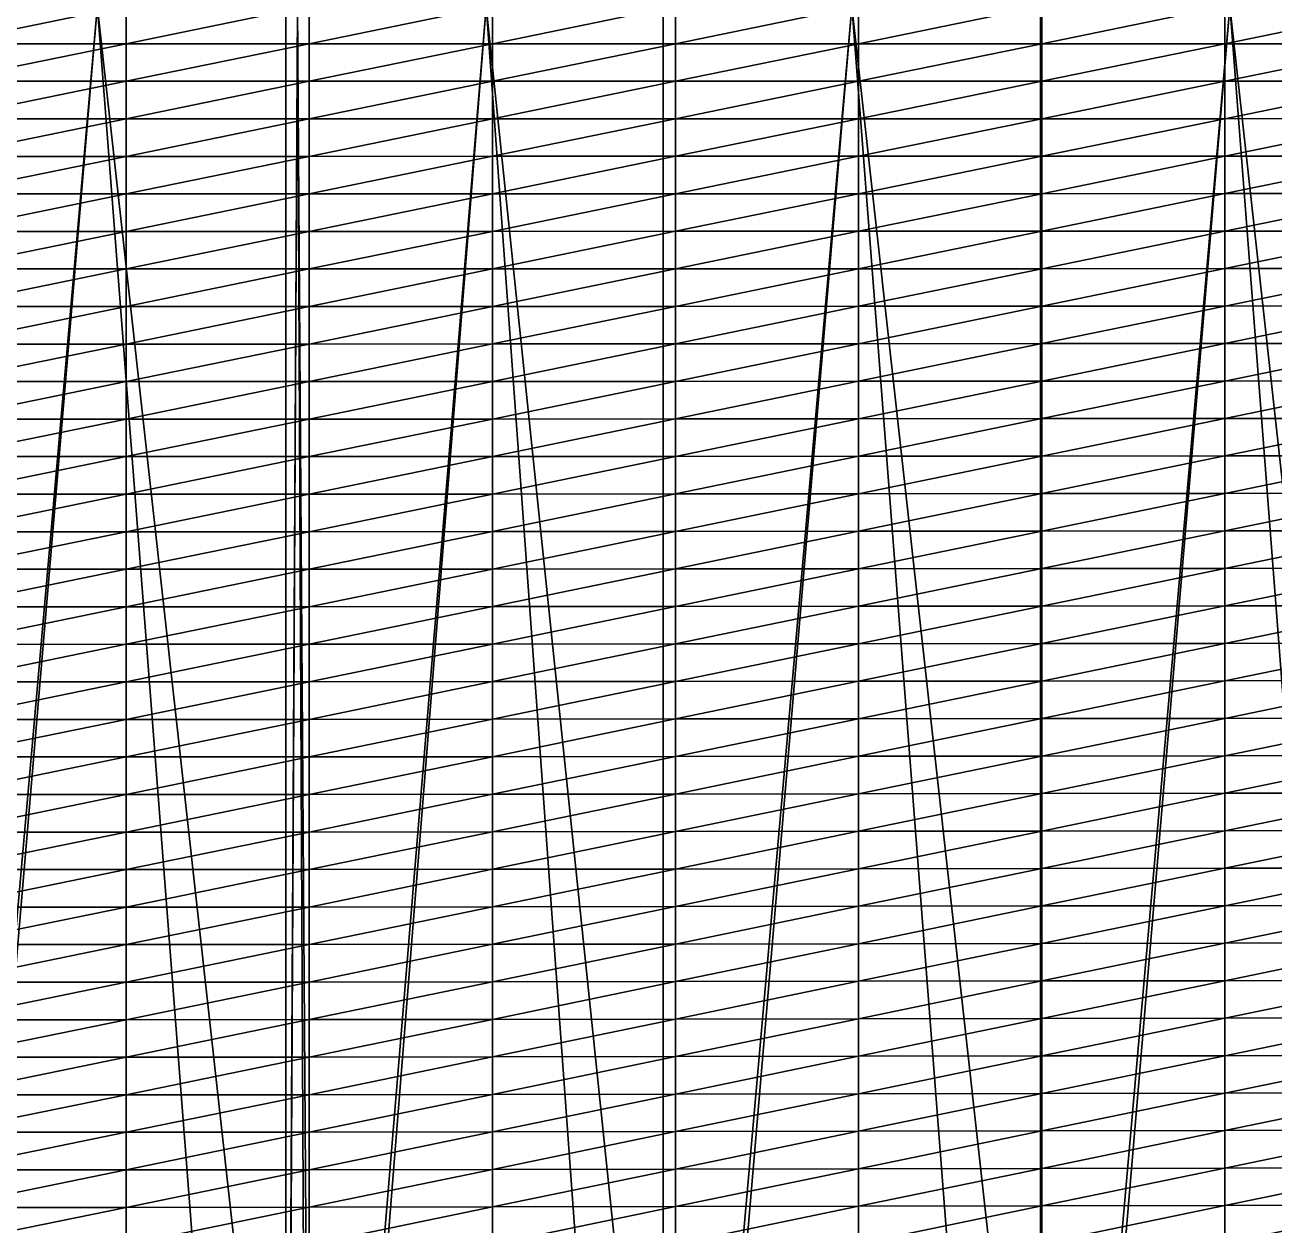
# Model space of a CAD drawing. Header units: metres. Extents: x -3 to 177, y -14 to 14.
# Drawn here: x 118.73 to 126.06, y -7.16 to -0.11 of the extents above; entities that cross this region are included whole.
import ezdxf

# ---------------------------------------------------------------- set-up
doc = ezdxf.new("R2010")
doc.units = ezdxf.units.M
for name, color, linetype, true_color in [('DB_2', 7, 'Continuous', 0x99866a), ('HOLD_2', 7, 'Continuous', 0x6fbad1), ('HULL', 7, 'Continuous', 0x528ba5)]:
    doc.layers.add(name, color=color, linetype=linetype, true_color=true_color)

msp = doc.modelspace()

# ---------------------------------------------------------------- linework, layer by layer
at = {"layer": 'DB_2'}
for points in [[(118.0483, 14.3624, 1.75), (120.2631, -14.3625, 1.75), (120.2631, 14.3625, 1.75)], [(118.0483, 14.3624, 1.75), (118.0483, -14.3624, 1.75), (120.2631, -14.3625, 1.75)], [(120.2631, 14.3625, 1.75), (120.2631, -14.3625, 1.75), (120.4, -14.3625, 1.75)], [(120.2631, 14.3625, 1.75), (120.4, -14.3625, 1.75), (120.4, 14.3625, 1.75)], [(120.4, 14.3625, 1.75), (120.4, -14.3625, 1.75), (122.4778, -14.3581, 1.75)], [(120.4, 14.3625, 1.75), (122.4778, -14.3581, 1.75), (122.4778, 14.3581, 1.75)], [(122.4778, 14.3581, 1.75), (122.4778, -14.3581, 1.75), (124.6926, -14.3532, 1.75)], [(122.4778, 14.3581, 1.75), (124.6926, -14.3532, 1.75), (124.6926, 14.3532, 1.75)], [(124.6926, 14.3532, 1.75), (124.6926, -14.3532, 1.75), (124.7, -14.3532, 1.75)], [(124.6926, 14.3532, 1.75), (124.7, -14.3532, 1.75), (124.7, 14.3532, 1.75)], [(124.7, 14.3532, 1.75), (124.7, -14.3532, 1.75), (126.9074, -14.3481, 1.75)], [(124.7, 14.3532, 1.75), (126.9074, -14.3481, 1.75), (126.9074, 14.3481, 1.75)], [(118.0483, -12.5624), (118.0483, 12.5624), (120.2631, 12.5622)], [(118.0483, -12.5624), (120.2631, 12.5622), (120.2631, -12.5622)], [(120.2631, -12.5622), (120.2631, 12.5622), (120.4, 12.5622)], [(120.2631, -12.5622), (120.4, 12.5622), (120.4, -12.5622)], [(120.4, -12.5622), (120.4, 12.5622), (122.4778, 12.5551)], [(120.4, -12.5622), (122.4778, 12.5551), (122.4778, -12.5551)], [(122.4778, -12.5551), (122.4778, 12.5551), (124.6926, 12.5475)], [(122.4778, -12.5551), (124.6926, 12.5475), (124.6926, -12.5475)], [(124.6926, -12.5475), (124.6926, 12.5475), (124.7, 12.5475)], [(124.6926, -12.5475), (124.7, 12.5475), (124.7, -12.5475)], [(124.7, -12.5475), (124.7, 12.5475), (126.9074, 12.5399)], [(124.7, -12.5475), (126.9074, 12.5399), (126.9074, -12.5399)]]:
    msp.add_3dface(points, dxfattribs=at)
at = {"layer": 'HOLD_2'}
for points in [[(118.0483, -13.0584, 1.75), (118.0483, 13.0584, 1.75), (120.2631, 13.0585, 1.75)], [(118.0483, -13.0584, 1.75), (120.2631, 13.0585, 1.75), (120.2631, -13.0585, 1.75)], [(120.2631, -13.0585, 1.75), (120.2631, 13.0585, 1.75), (120.4, 13.0585, 1.75)], [(120.2631, -13.0585, 1.75), (120.4, 13.0585, 1.75), (120.4, -13.0585, 1.75)], [(120.4, -13.0585, 1.75), (120.4, 13.0585, 1.75), (122.4778, 13.0541, 1.75)], [(120.4, -13.0585, 1.75), (122.4778, 13.0541, 1.75), (122.4778, -13.0541, 1.75)], [(122.4778, -13.0541, 1.75), (122.4778, 13.0541, 1.75), (124.6926, 13.0492, 1.75)], [(122.4778, -13.0541, 1.75), (124.6926, 13.0492, 1.75), (124.6926, -13.0492, 1.75)], [(124.6926, -13.0492, 1.75), (124.6926, 13.0492, 1.75), (124.7, 13.0492, 1.75)], [(124.6926, -13.0492, 1.75), (124.7, 13.0492, 1.75), (124.7, -13.0492, 1.75)], [(124.7, -13.0492, 1.75), (124.7, 13.0492, 1.75), (126.9074, 13.0441, 1.75)], [(124.7, -13.0492, 1.75), (126.9074, 13.0441, 1.75), (126.9074, -13.0441, 1.75)], [(118.0483, 9.996, 14.6), (118.0483, -9.996, 14.6), (120.2631, -9.996, 14.6)], [(118.0483, 9.996, 14.6), (120.2631, -9.996, 14.6), (120.2631, 9.996, 14.6)], [(120.2631, 9.996, 14.6), (120.2631, -9.996, 14.6), (120.4, -9.996, 14.6)], [(120.2631, 9.996, 14.6), (120.4, -9.996, 14.6), (120.4, 9.996, 14.6)], [(120.4, 9.996, 14.6), (120.4, -9.996, 14.6), (122.4778, -9.996, 14.6)], [(120.4, 9.996, 14.6), (122.4778, -9.996, 14.6), (122.4778, 9.996, 14.6)], [(122.4778, 9.996, 14.6), (122.4778, -9.996, 14.6), (124.6926, -9.996, 14.6)], [(122.4778, 9.996, 14.6), (124.6926, -9.996, 14.6), (124.6926, 9.996, 14.6)], [(124.6926, 9.996, 14.6), (124.6926, -9.996, 14.6), (124.7, -9.996, 14.6)], [(124.6926, 9.996, 14.6), (124.7, -9.996, 14.6), (124.7, 9.996, 14.6)], [(124.7, 9.996, 14.6), (124.7, -9.996, 14.6), (126.9074, -9.996, 14.6)], [(124.7, 9.996, 14.6), (126.9074, -9.996, 14.6), (126.9074, 9.996, 14.6)]]:
    msp.add_3dface(points, dxfattribs=at)
at = {"layer": 'HULL'}
for points in [[(118.25, -0.2204), (118.25, 0), (119.325, 0)], [(118.25, -0.2204), (119.325, 0), (119.325, -0.2204)], [(119.325, -0.2204), (119.325, 0), (120.4, 0)], [(119.325, -0.2204), (120.4, 0), (120.4, -0.2204)], [(120.4, -0.2204), (120.4, 0), (121.475, 0)], [(120.4, -0.2204), (121.475, 0), (121.475, -0.2203)], [(121.475, -0.2203), (121.475, 0), (122.55, 0)], [(121.475, -0.2203), (122.55, 0), (122.55, -0.2203)], [(122.55, -0.2203), (122.55, 0), (123.625, 0)], [(122.55, -0.2203), (123.625, 0), (123.625, -0.2202)], [(123.625, -0.2202), (123.625, 0), (124.7, 0)], [(123.625, -0.2202), (124.7, 0), (124.7, -0.2201)], [(124.7, -0.2201), (124.7, 0), (125.775, 0)], [(124.7, -0.2201), (125.775, 0), (125.775, -0.2201)], [(125.775, -0.2201), (125.775, 0), (126.85, 0)], [(125.775, -0.2201), (126.85, 0), (126.85, -0.22)], [(118.25, -0.4408), (118.25, -0.2204), (119.325, -0.2204)], [(118.25, -0.4408), (119.325, -0.2204), (119.325, -0.4408)], [(119.325, -0.4408), (119.325, -0.2204), (120.4, -0.2204)], [(119.325, -0.4408), (120.4, -0.2204), (120.4, -0.4408)], [(120.4, -0.4408), (120.4, -0.2204), (121.475, -0.2203)], [(120.4, -0.4408), (121.475, -0.2203), (121.475, -0.4406)], [(121.475, -0.4406), (121.475, -0.2203), (122.55, -0.2203)], [(121.475, -0.4406), (122.55, -0.2203), (122.55, -0.4405)], [(122.55, -0.4405), (122.55, -0.2203), (123.625, -0.2202)], [(122.55, -0.4405), (123.625, -0.2202), (123.625, -0.4404)], [(123.625, -0.4404), (123.625, -0.2202), (124.7, -0.2201)], [(123.625, -0.4404), (124.7, -0.2201), (124.7, -0.4403)], [(124.7, -0.4403), (124.7, -0.2201), (125.775, -0.2201)], [(124.7, -0.4403), (125.775, -0.2201), (125.775, -0.4401)], [(125.775, -0.4401), (125.775, -0.2201), (126.85, -0.22)], [(125.775, -0.4401), (126.85, -0.22), (126.85, -0.44)], [(118.25, -0.6612), (118.25, -0.4408), (119.325, -0.4408)], [(118.25, -0.6612), (119.325, -0.4408), (119.325, -0.6612)], [(119.325, -0.6612), (119.325, -0.4408), (120.4, -0.4408)], [(119.325, -0.6612), (120.4, -0.4408), (120.4, -0.6612)], [(120.4, -0.6612), (120.4, -0.4408), (121.475, -0.4406)], [(120.4, -0.6612), (121.475, -0.4406), (121.475, -0.661)], [(121.475, -0.661), (121.475, -0.4406), (122.55, -0.4405)], [(121.475, -0.661), (122.55, -0.4405), (122.55, -0.6608)], [(122.55, -0.6608), (122.55, -0.4405), (123.625, -0.4404)], [(122.55, -0.6608), (123.625, -0.4404), (123.625, -0.6606)], [(123.625, -0.6606), (123.625, -0.4404), (124.7, -0.4403)], [(123.625, -0.6606), (124.7, -0.4403), (124.7, -0.6604)], [(124.7, -0.6604), (124.7, -0.4403), (125.775, -0.4401)], [(124.7, -0.6604), (125.775, -0.4401), (125.775, -0.6602)], [(125.775, -0.6602), (125.775, -0.4401), (126.85, -0.44)], [(125.775, -0.6602), (126.85, -0.44), (126.85, -0.66)], [(118.25, -0.8816), (118.25, -0.6612), (119.325, -0.6612)], [(118.25, -0.8816), (119.325, -0.6612), (119.325, -0.8816)], [(119.325, -0.8816), (119.325, -0.6612), (120.4, -0.6612)], [(119.325, -0.8816), (120.4, -0.6612), (120.4, -0.8816)], [(120.4, -0.8816), (120.4, -0.6612), (121.475, -0.661)], [(120.4, -0.8816), (121.475, -0.661), (121.475, -0.8813)], [(121.475, -0.8813), (121.475, -0.661), (122.55, -0.6608)], [(121.475, -0.8813), (122.55, -0.6608), (122.55, -0.881)], [(122.55, -0.881), (122.55, -0.6608), (123.625, -0.6606)], [(122.55, -0.881), (123.625, -0.6606), (123.625, -0.8808)], [(123.625, -0.8808), (123.625, -0.6606), (124.7, -0.6604)], [(123.625, -0.8808), (124.7, -0.6604), (124.7, -0.8805)], [(124.7, -0.8805), (124.7, -0.6604), (125.775, -0.6602)], [(124.7, -0.8805), (125.775, -0.6602), (125.775, -0.8803)], [(125.775, -0.8803), (125.775, -0.6602), (126.85, -0.66)], [(125.775, -0.8803), (126.85, -0.66), (126.85, -0.88)], [(118.25, -1.102), (118.25, -0.8816), (119.325, -0.8816)], [(118.25, -1.102), (119.325, -0.8816), (119.325, -1.102)], [(119.325, -1.102), (119.325, -0.8816), (120.4, -0.8816)], [(119.325, -1.102), (120.4, -0.8816), (120.4, -1.1019)], [(120.4, -1.1019), (120.4, -0.8816), (121.475, -0.8813)], [(120.4, -1.1019), (121.475, -0.8813), (121.475, -1.1016)], [(121.475, -1.1016), (121.475, -0.8813), (122.55, -0.881)], [(121.475, -1.1016), (122.55, -0.881), (122.55, -1.1013)], [(122.55, -1.1013), (122.55, -0.881), (123.625, -0.8808)], [(122.55, -1.1013), (123.625, -0.8808), (123.625, -1.101)], [(123.625, -1.101), (123.625, -0.8808), (124.7, -0.8805)], [(123.625, -1.101), (124.7, -0.8805), (124.7, -1.1007)], [(124.7, -1.1007), (124.7, -0.8805), (125.775, -0.8803)], [(124.7, -1.1007), (125.775, -0.8803), (125.775, -1.1003)], [(125.775, -1.1003), (125.775, -0.8803), (126.85, -0.88)], [(125.775, -1.1003), (126.85, -0.88), (126.85, -1.1)], [(118.25, -1.3224), (118.25, -1.102), (119.325, -1.102)], [(118.25, -1.3224), (119.325, -1.102), (119.325, -1.3223)], [(119.325, -1.3223), (119.325, -1.102), (120.4, -1.1019)], [(119.325, -1.3223), (120.4, -1.1019), (120.4, -1.3223)], [(120.4, -1.3223), (120.4, -1.1019), (121.475, -1.1016)], [(120.4, -1.3223), (121.475, -1.1016), (121.475, -1.3219)], [(121.475, -1.3219), (121.475, -1.1016), (122.55, -1.1013)], [(121.475, -1.3219), (122.55, -1.1013), (122.55, -1.3216)], [(122.55, -1.3216), (122.55, -1.1013), (123.625, -1.101)], [(122.55, -1.3216), (123.625, -1.101), (123.625, -1.3212)], [(123.625, -1.3212), (123.625, -1.101), (124.7, -1.1007)], [(123.625, -1.3212), (124.7, -1.1007), (124.7, -1.3208)], [(124.7, -1.3208), (124.7, -1.1007), (125.775, -1.1003)], [(124.7, -1.3208), (125.775, -1.1003), (125.775, -1.3204)], [(125.775, -1.3204), (125.775, -1.1003), (126.85, -1.1)], [(125.775, -1.3204), (126.85, -1.1), (126.85, -1.32)], [(118.25, -1.5428), (118.25, -1.3224), (119.325, -1.3223)], [(118.25, -1.5428), (119.325, -1.3223), (119.325, -1.5427)], [(119.325, -1.5427), (119.325, -1.3223), (120.4, -1.3223)], [(119.325, -1.5427), (120.4, -1.3223), (120.4, -1.5427)], [(120.4, -1.5427), (120.4, -1.3223), (121.475, -1.3219)], [(120.4, -1.5427), (121.475, -1.3219), (121.475, -1.5423)], [(121.475, -1.5423), (121.475, -1.3219), (122.55, -1.3216)], [(121.475, -1.5423), (122.55, -1.3216), (122.55, -1.5418)], [(122.55, -1.5418), (122.55, -1.3216), (123.625, -1.3212)], [(122.55, -1.5418), (123.625, -1.3212), (123.625, -1.5414)], [(123.625, -1.5414), (123.625, -1.3212), (124.7, -1.3208)], [(123.625, -1.5414), (124.7, -1.3208), (124.7, -1.5409)], [(124.7, -1.5409), (124.7, -1.3208), (125.775, -1.3204)], [(124.7, -1.5409), (125.775, -1.3204), (125.775, -1.5405)], [(125.775, -1.5405), (125.775, -1.3204), (126.85, -1.32)], [(125.775, -1.5405), (126.85, -1.32), (126.85, -1.54)], [(118.25, -1.7631), (118.25, -1.5428), (119.325, -1.5427)], [(118.25, -1.7631), (119.325, -1.5427), (119.325, -1.7631)], [(119.325, -1.7631), (119.325, -1.5427), (120.4, -1.5427)], [(119.325, -1.7631), (120.4, -1.5427), (120.4, -1.7631)], [(120.4, -1.7631), (120.4, -1.5427), (121.475, -1.5423)], [(120.4, -1.7631), (121.475, -1.5423), (121.475, -1.7626)], [(121.475, -1.7626), (121.475, -1.5423), (122.55, -1.5418)], [(121.475, -1.7626), (122.55, -1.5418), (122.55, -1.7621)], [(122.55, -1.7621), (122.55, -1.5418), (123.625, -1.5414)], [(122.55, -1.7621), (123.625, -1.5414), (123.625, -1.7616)], [(123.625, -1.7616), (123.625, -1.5414), (124.7, -1.5409)], [(123.625, -1.7616), (124.7, -1.5409), (124.7, -1.761)], [(124.7, -1.761), (124.7, -1.5409), (125.775, -1.5405)], [(124.7, -1.761), (125.775, -1.5405), (125.775, -1.7605)], [(125.775, -1.7605), (125.775, -1.5405), (126.85, -1.54)], [(125.775, -1.7605), (126.85, -1.54), (126.85, -1.76)], [(118.25, -1.9835), (118.25, -1.7631), (119.325, -1.7631)], [(118.25, -1.9835), (119.325, -1.7631), (119.325, -1.9835)], [(119.325, -1.9835), (119.325, -1.7631), (120.4, -1.7631)], [(119.325, -1.9835), (120.4, -1.7631), (120.4, -1.9835)], [(120.4, -1.9835), (120.4, -1.7631), (121.475, -1.7626)], [(120.4, -1.9835), (121.475, -1.7626), (121.475, -1.9829)], [(121.475, -1.9829), (121.475, -1.7626), (122.55, -1.7621)], [(121.475, -1.9829), (122.55, -1.7621), (122.55, -1.9823)], [(122.55, -1.9823), (122.55, -1.7621), (123.625, -1.7616)], [(122.55, -1.9823), (123.625, -1.7616), (123.625, -1.9818)], [(123.625, -1.9818), (123.625, -1.7616), (124.7, -1.761)], [(123.625, -1.9818), (124.7, -1.761), (124.7, -1.9812)], [(124.7, -1.9812), (124.7, -1.761), (125.775, -1.7605)], [(124.7, -1.9812), (125.775, -1.7605), (125.775, -1.9806)], [(125.775, -1.9806), (125.775, -1.7605), (126.85, -1.76)], [(125.775, -1.9806), (126.85, -1.76), (126.85, -1.98)], [(118.25, -2.2039), (118.25, -1.9835), (119.325, -1.9835)], [(118.25, -2.2039), (119.325, -1.9835), (119.325, -2.2039)], [(119.325, -2.2039), (119.325, -1.9835), (120.4, -1.9835)], [(119.325, -2.2039), (120.4, -1.9835), (120.4, -2.2039)], [(120.4, -2.2039), (120.4, -1.9835), (121.475, -1.9829)], [(120.4, -2.2039), (121.475, -1.9829), (121.475, -2.2032)], [(121.475, -2.2032), (121.475, -1.9829), (122.55, -1.9823)], [(121.475, -2.2032), (122.55, -1.9823), (122.55, -2.2026)], [(122.55, -2.2026), (122.55, -1.9823), (123.625, -1.9818)], [(122.55, -2.2026), (123.625, -1.9818), (123.625, -2.202)], [(123.625, -2.202), (123.625, -1.9818), (124.7, -1.9812)], [(123.625, -2.202), (124.7, -1.9812), (124.7, -2.2013)], [(124.7, -2.2013), (124.7, -1.9812), (125.775, -1.9806)], [(124.7, -2.2013), (125.775, -1.9806), (125.775, -2.2007)], [(125.775, -2.2007), (125.775, -1.9806), (126.85, -1.98)], [(125.775, -2.2007), (126.85, -1.98), (126.85, -2.2)], [(118.25, -2.4243), (118.25, -2.2039), (119.325, -2.2039)], [(118.25, -2.4243), (119.325, -2.2039), (119.325, -2.4243)], [(119.325, -2.4243), (119.325, -2.2039), (120.4, -2.2039)], [(119.325, -2.4243), (120.4, -2.2039), (120.4, -2.4243)], [(120.4, -2.4243), (120.4, -2.2039), (121.475, -2.2032)], [(120.4, -2.4243), (121.475, -2.2032), (121.475, -2.4236)], [(121.475, -2.4236), (121.475, -2.2032), (122.55, -2.2026)], [(121.475, -2.4236), (122.55, -2.2026), (122.55, -2.4229)], [(122.55, -2.4229), (122.55, -2.2026), (123.625, -2.202)], [(122.55, -2.4229), (123.625, -2.202), (123.625, -2.4221)], [(123.625, -2.4221), (123.625, -2.202), (124.7, -2.2013)], [(123.625, -2.4221), (124.7, -2.2013), (124.7, -2.4214)], [(124.7, -2.4214), (124.7, -2.2013), (125.775, -2.2007)], [(124.7, -2.4214), (125.775, -2.2007), (125.775, -2.4207)], [(125.775, -2.4207), (125.775, -2.2007), (126.85, -2.2)], [(125.775, -2.4207), (126.85, -2.2), (126.85, -2.42)], [(118.25, -2.6447), (118.25, -2.4243), (119.325, -2.4243)], [(118.25, -2.6447), (119.325, -2.4243), (119.325, -2.6447)], [(119.325, -2.6447), (119.325, -2.4243), (120.4, -2.4243)], [(119.325, -2.6447), (120.4, -2.4243), (120.4, -2.6447)], [(120.4, -2.6447), (120.4, -2.4243), (121.475, -2.4236)], [(120.4, -2.6447), (121.475, -2.4236), (121.475, -2.6439)], [(121.475, -2.6439), (121.475, -2.4236), (122.55, -2.4229)], [(121.475, -2.6439), (122.55, -2.4229), (122.55, -2.6431)], [(122.55, -2.6431), (122.55, -2.4229), (123.625, -2.4221)], [(122.55, -2.6431), (123.625, -2.4221), (123.625, -2.6423)], [(123.625, -2.6423), (123.625, -2.4221), (124.7, -2.4214)], [(123.625, -2.6423), (124.7, -2.4214), (124.7, -2.6416)], [(124.7, -2.6416), (124.7, -2.4214), (125.775, -2.4207)], [(124.7, -2.6416), (125.775, -2.4207), (125.775, -2.6408)], [(125.775, -2.6408), (125.775, -2.4207), (126.85, -2.42)], [(125.775, -2.6408), (126.85, -2.42), (126.85, -2.64)], [(118.25, -2.8651), (118.25, -2.6447), (119.325, -2.6447)], [(118.25, -2.8651), (119.325, -2.6447), (119.325, -2.8651)], [(119.325, -2.8651), (119.325, -2.6447), (120.4, -2.6447)], [(119.325, -2.8651), (120.4, -2.6447), (120.4, -2.8651)], [(120.4, -2.8651), (120.4, -2.6447), (121.475, -2.6439)], [(120.4, -2.8651), (121.475, -2.6439), (121.475, -2.8642)], [(121.475, -2.8642), (121.475, -2.6439), (122.55, -2.6431)], [(121.475, -2.8642), (122.55, -2.6431), (122.55, -2.8634)], [(122.55, -2.8634), (122.55, -2.6431), (123.625, -2.6423)], [(122.55, -2.8634), (123.625, -2.6423), (123.625, -2.8625)], [(123.625, -2.8625), (123.625, -2.6423), (124.7, -2.6416)], [(123.625, -2.8625), (124.7, -2.6416), (124.7, -2.8617)], [(124.7, -2.8617), (124.7, -2.6416), (125.775, -2.6408)], [(124.7, -2.8617), (125.775, -2.6408), (125.775, -2.8609)], [(125.775, -2.8609), (125.775, -2.6408), (126.85, -2.64)], [(125.775, -2.8609), (126.85, -2.64), (126.85, -2.86)], [(118.25, -3.0855), (118.25, -2.8651), (119.325, -2.8651)], [(118.25, -3.0855), (119.325, -2.8651), (119.325, -3.0855)], [(119.325, -3.0855), (119.325, -2.8651), (120.4, -2.8651)], [(119.325, -3.0855), (120.4, -2.8651), (120.4, -3.0854)], [(120.4, -3.0854), (120.4, -2.8651), (121.475, -2.8642)], [(120.4, -3.0854), (121.475, -2.8642), (121.475, -3.0845)], [(121.475, -3.0845), (121.475, -2.8642), (122.55, -2.8634)], [(121.475, -3.0845), (122.55, -2.8634), (122.55, -3.0836)], [(122.55, -3.0836), (122.55, -2.8634), (123.625, -2.8625)], [(122.55, -3.0836), (123.625, -2.8625), (123.625, -3.0827)], [(123.625, -3.0827), (123.625, -2.8625), (124.7, -2.8617)], [(123.625, -3.0827), (124.7, -2.8617), (124.7, -3.0818)], [(124.7, -3.0818), (124.7, -2.8617), (125.775, -2.8609)], [(124.7, -3.0818), (125.775, -2.8609), (125.775, -3.0809)], [(125.775, -3.0809), (125.775, -2.8609), (126.85, -2.86)], [(125.775, -3.0809), (126.85, -2.86), (126.85, -3.08)], [(118.25, -3.3059), (118.25, -3.0855), (119.325, -3.0855)], [(118.25, -3.3059), (119.325, -3.0855), (119.325, -3.3059)], [(119.325, -3.3059), (119.325, -3.0855), (120.4, -3.0854)], [(119.325, -3.3059), (120.4, -3.0854), (120.4, -3.3058)], [(120.4, -3.3058), (120.4, -3.0854), (121.475, -3.0845)], [(120.4, -3.3058), (121.475, -3.0845), (121.475, -3.3049)], [(121.475, -3.3049), (121.475, -3.0845), (122.55, -3.0836)], [(121.475, -3.3049), (122.55, -3.0836), (122.55, -3.3039)], [(122.55, -3.3039), (122.55, -3.0836), (123.625, -3.0827)], [(122.55, -3.3039), (123.625, -3.0827), (123.625, -3.3029)], [(123.625, -3.3029), (123.625, -3.0827), (124.7, -3.0818)], [(123.625, -3.3029), (124.7, -3.0818), (124.7, -3.302)], [(124.7, -3.302), (124.7, -3.0818), (125.775, -3.0809)], [(124.7, -3.302), (125.775, -3.0809), (125.775, -3.301)], [(125.775, -3.301), (125.775, -3.0809), (126.85, -3.08)], [(125.775, -3.301), (126.85, -3.08), (126.85, -3.3)], [(118.25, -3.5263), (118.25, -3.3059), (119.325, -3.3059)], [(118.25, -3.5263), (119.325, -3.3059), (119.325, -3.5263)], [(119.325, -3.5263), (119.325, -3.3059), (120.4, -3.3058)], [(119.325, -3.5263), (120.4, -3.3058), (120.4, -3.5262)], [(120.4, -3.5262), (120.4, -3.3058), (121.475, -3.3049)], [(120.4, -3.5262), (121.475, -3.3049), (121.475, -3.5252)], [(121.475, -3.5252), (121.475, -3.3049), (122.55, -3.3039)], [(121.475, -3.5252), (122.55, -3.3039), (122.55, -3.5242)], [(122.55, -3.5242), (122.55, -3.3039), (123.625, -3.3029)], [(122.55, -3.5242), (123.625, -3.3029), (123.625, -3.5231)], [(123.625, -3.5231), (123.625, -3.3029), (124.7, -3.302)], [(123.625, -3.5231), (124.7, -3.302), (124.7, -3.5221)], [(124.7, -3.5221), (124.7, -3.302), (125.775, -3.301)], [(124.7, -3.5221), (125.775, -3.301), (125.775, -3.5211)], [(125.775, -3.5211), (125.775, -3.301), (126.85, -3.3)], [(125.775, -3.5211), (126.85, -3.3), (126.85, -3.52)], [(118.25, -3.7467), (118.25, -3.5263), (119.325, -3.5263)], [(118.25, -3.7467), (119.325, -3.5263), (119.325, -3.7466)], [(119.325, -3.7466), (119.325, -3.5263), (120.4, -3.5262)], [(119.325, -3.7466), (120.4, -3.5262), (120.4, -3.7466)], [(120.4, -3.7466), (120.4, -3.5262), (121.475, -3.5252)], [(120.4, -3.7466), (121.475, -3.5252), (121.475, -3.7455)], [(121.475, -3.7455), (121.475, -3.5252), (122.55, -3.5242)], [(121.475, -3.7455), (122.55, -3.5242), (122.55, -3.7444)], [(122.55, -3.7444), (122.55, -3.5242), (123.625, -3.5231)], [(122.55, -3.7444), (123.625, -3.5231), (123.625, -3.7433)], [(123.625, -3.7433), (123.625, -3.5231), (124.7, -3.5221)], [(123.625, -3.7433), (124.7, -3.5221), (124.7, -3.7422)], [(124.7, -3.7422), (124.7, -3.5221), (125.775, -3.5211)], [(124.7, -3.7422), (125.775, -3.5211), (125.775, -3.7411)], [(125.775, -3.7411), (125.775, -3.5211), (126.85, -3.52)], [(125.775, -3.7411), (126.85, -3.52), (126.85, -3.74)], [(118.25, -3.9671), (118.25, -3.7467), (119.325, -3.7466)], [(118.25, -3.9671), (119.325, -3.7466), (119.325, -3.967)], [(119.325, -3.967), (119.325, -3.7466), (120.4, -3.7466)], [(119.325, -3.967), (120.4, -3.7466), (120.4, -3.967)], [(120.4, -3.967), (120.4, -3.7466), (121.475, -3.7455)], [(120.4, -3.967), (121.475, -3.7455), (121.475, -3.9658)], [(121.475, -3.9658), (121.475, -3.7455), (122.55, -3.7444)], [(121.475, -3.9658), (122.55, -3.7444), (122.55, -3.9647)], [(122.55, -3.9647), (122.55, -3.7444), (123.625, -3.7433)], [(122.55, -3.9647), (123.625, -3.7433), (123.625, -3.9635)], [(123.625, -3.9635), (123.625, -3.7433), (124.7, -3.7422)], [(123.625, -3.9635), (124.7, -3.7422), (124.7, -3.9624)], [(124.7, -3.9624), (124.7, -3.7422), (125.775, -3.7411)], [(124.7, -3.9624), (125.775, -3.7411), (125.775, -3.9612)], [(125.775, -3.9612), (125.775, -3.7411), (126.85, -3.74)], [(125.775, -3.9612), (126.85, -3.74), (126.85, -3.96)], [(118.25, -4.1875), (118.25, -3.9671), (119.325, -3.967)], [(118.25, -4.1875), (119.325, -3.967), (119.325, -4.1874)], [(119.325, -4.1874), (119.325, -3.967), (120.4, -3.967)], [(119.325, -4.1874), (120.4, -3.967), (120.4, -4.1874)], [(120.4, -4.1874), (120.4, -3.967), (121.475, -3.9658)], [(120.4, -4.1874), (121.475, -3.9658), (121.475, -4.1862)], [(121.475, -4.1862), (121.475, -3.9658), (122.55, -3.9647)], [(121.475, -4.1862), (122.55, -3.9647), (122.55, -4.1849)], [(122.55, -4.1849), (122.55, -3.9647), (123.625, -3.9635)], [(122.55, -4.1849), (123.625, -3.9635), (123.625, -4.1837)], [(123.625, -4.1837), (123.625, -3.9635), (124.7, -3.9624)], [(123.625, -4.1837), (124.7, -3.9624), (124.7, -4.1825)], [(124.7, -4.1825), (124.7, -3.9624), (125.775, -3.9612)], [(124.7, -4.1825), (125.775, -3.9612), (125.775, -4.1813)], [(125.775, -4.1813), (125.775, -3.9612), (126.85, -3.96)], [(125.775, -4.1813), (126.85, -3.96), (126.85, -4.18)], [(118.25, -4.4079), (118.25, -4.1875), (119.325, -4.1874)], [(118.25, -4.4079), (119.325, -4.1874), (119.325, -4.4078)], [(119.325, -4.4078), (119.325, -4.1874), (120.4, -4.1874)], [(119.325, -4.4078), (120.4, -4.1874), (120.4, -4.4078)], [(120.4, -4.4078), (120.4, -4.1874), (121.475, -4.1862)], [(120.4, -4.4078), (121.475, -4.1862), (121.475, -4.4065)], [(121.475, -4.4065), (121.475, -4.1862), (122.55, -4.1849)], [(121.475, -4.4065), (122.55, -4.1849), (122.55, -4.4052)], [(122.55, -4.4052), (122.55, -4.1849), (123.625, -4.1837)], [(122.55, -4.4052), (123.625, -4.1837), (123.625, -4.4039)], [(123.625, -4.4039), (123.625, -4.1837), (124.7, -4.1825)], [(123.625, -4.4039), (124.7, -4.1825), (124.7, -4.4026)], [(124.7, -4.4026), (124.7, -4.1825), (125.775, -4.1813)], [(124.7, -4.4026), (125.775, -4.1813), (125.775, -4.4013)], [(125.775, -4.4013), (125.775, -4.1813), (126.85, -4.18)], [(125.775, -4.4013), (126.85, -4.18), (126.85, -4.4)], [(118.25, -4.6283), (118.25, -4.4079), (119.325, -4.4078)], [(118.25, -4.6283), (119.325, -4.4078), (119.325, -4.6282)], [(119.325, -4.6282), (119.325, -4.4078), (120.4, -4.4078)], [(119.325, -4.6282), (120.4, -4.4078), (120.4, -4.6282)], [(120.4, -4.6282), (120.4, -4.4078), (121.475, -4.4065)], [(120.4, -4.6282), (121.475, -4.4065), (121.475, -4.6268)], [(121.475, -4.6268), (121.475, -4.4065), (122.55, -4.4052)], [(121.475, -4.6268), (122.55, -4.4052), (122.55, -4.6255)], [(122.55, -4.6255), (122.55, -4.4052), (123.625, -4.4039)], [(122.55, -4.6255), (123.625, -4.4039), (123.625, -4.6241)], [(123.625, -4.6241), (123.625, -4.4039), (124.7, -4.4026)], [(123.625, -4.6241), (124.7, -4.4026), (124.7, -4.6227)], [(124.7, -4.6227), (124.7, -4.4026), (125.775, -4.4013)], [(124.7, -4.6227), (125.775, -4.4013), (125.775, -4.6214)], [(125.775, -4.6214), (125.775, -4.4013), (126.85, -4.4)], [(125.775, -4.6214), (126.85, -4.4), (126.85, -4.62)], [(118.25, -4.8487), (118.25, -4.6283), (119.325, -4.6282)], [(118.25, -4.8487), (119.325, -4.6282), (119.325, -4.8486)], [(119.325, -4.8486), (119.325, -4.6282), (120.4, -4.6282)], [(119.325, -4.8486), (120.4, -4.6282), (120.4, -4.8486)], [(120.4, -4.8486), (120.4, -4.6282), (121.475, -4.6268)], [(120.4, -4.8486), (121.475, -4.6268), (121.475, -4.8471)], [(121.475, -4.8471), (121.475, -4.6268), (122.55, -4.6255)], [(121.475, -4.8471), (122.55, -4.6255), (122.55, -4.8457)], [(122.55, -4.8457), (122.55, -4.6255), (123.625, -4.6241)], [(122.55, -4.8457), (123.625, -4.6241), (123.625, -4.8443)], [(123.625, -4.8443), (123.625, -4.6241), (124.7, -4.6227)], [(123.625, -4.8443), (124.7, -4.6227), (124.7, -4.8429)], [(124.7, -4.8429), (124.7, -4.6227), (125.775, -4.6214)], [(124.7, -4.8429), (125.775, -4.6214), (125.775, -4.8415)], [(125.775, -4.8415), (125.775, -4.6214), (126.85, -4.62)], [(125.775, -4.8415), (126.85, -4.62), (126.85, -4.84)], [(118.25, -5.069), (118.25, -4.8487), (119.325, -4.8486)], [(118.25, -5.069), (119.325, -4.8486), (119.325, -5.069)], [(119.325, -5.069), (119.325, -4.8486), (120.4, -4.8486)], [(119.325, -5.069), (120.4, -4.8486), (120.4, -5.0689)], [(120.4, -5.0689), (120.4, -4.8486), (121.475, -4.8471)], [(120.4, -5.0689), (121.475, -4.8471), (121.475, -5.0675)], [(121.475, -5.0675), (121.475, -4.8471), (122.55, -4.8457)], [(121.475, -5.0675), (122.55, -4.8457), (122.55, -5.066)], [(122.55, -5.066), (122.55, -4.8457), (123.625, -4.8443)], [(122.55, -5.066), (123.625, -4.8443), (123.625, -5.0645)], [(123.625, -5.0645), (123.625, -4.8443), (124.7, -4.8429)], [(123.625, -5.0645), (124.7, -4.8429), (124.7, -5.063)], [(124.7, -5.063), (124.7, -4.8429), (125.775, -4.8415)], [(124.7, -5.063), (125.775, -4.8415), (125.775, -5.0615)], [(125.775, -5.0615), (125.775, -4.8415), (126.85, -4.84)], [(125.775, -5.0615), (126.85, -4.84), (126.85, -5.06)], [(118.25, -5.2894), (118.25, -5.069), (119.325, -5.069)], [(118.25, -5.2894), (119.325, -5.069), (119.325, -5.2894)], [(119.325, -5.2894), (119.325, -5.069), (120.4, -5.0689)], [(119.325, -5.2894), (120.4, -5.0689), (120.4, -5.2893)], [(120.4, -5.2893), (120.4, -5.0689), (121.475, -5.0675)], [(120.4, -5.2893), (121.475, -5.0675), (121.475, -5.2878)], [(121.475, -5.2878), (121.475, -5.0675), (122.55, -5.066)], [(121.475, -5.2878), (122.55, -5.066), (122.55, -5.2862)], [(122.55, -5.2862), (122.55, -5.066), (123.625, -5.0645)], [(122.55, -5.2862), (123.625, -5.0645), (123.625, -5.2847)], [(123.625, -5.2847), (123.625, -5.0645), (124.7, -5.063)], [(123.625, -5.2847), (124.7, -5.063), (124.7, -5.2831)], [(124.7, -5.2831), (124.7, -5.063), (125.775, -5.0615)], [(124.7, -5.2831), (125.775, -5.0615), (125.775, -5.2816)], [(125.775, -5.2816), (125.775, -5.0615), (126.85, -5.06)], [(125.775, -5.2816), (126.85, -5.06), (126.85, -5.28)], [(118.25, -5.5098), (118.25, -5.2894), (119.325, -5.2894)], [(118.25, -5.5098), (119.325, -5.2894), (119.325, -5.5098)], [(119.325, -5.5098), (119.325, -5.2894), (120.4, -5.2893)], [(119.325, -5.5098), (120.4, -5.2893), (120.4, -5.5097)], [(120.4, -5.5097), (120.4, -5.2893), (121.475, -5.2878)], [(120.4, -5.5097), (121.475, -5.2878), (121.475, -5.5081)], [(121.475, -5.5081), (121.475, -5.2878), (122.55, -5.2862)], [(121.475, -5.5081), (122.55, -5.2862), (122.55, -5.5065)], [(122.55, -5.5065), (122.55, -5.2862), (123.625, -5.2847)], [(122.55, -5.5065), (123.625, -5.2847), (123.625, -5.5049)], [(123.625, -5.5049), (123.625, -5.2847), (124.7, -5.2831)], [(123.625, -5.5049), (124.7, -5.2831), (124.7, -5.5033)], [(124.7, -5.5033), (124.7, -5.2831), (125.775, -5.2816)], [(124.7, -5.5033), (125.775, -5.2816), (125.775, -5.5017)], [(125.775, -5.5017), (125.775, -5.2816), (126.85, -5.28)], [(125.775, -5.5017), (126.85, -5.28), (126.85, -5.5)], [(118.25, -5.7302), (118.25, -5.5098), (119.325, -5.5098)], [(118.25, -5.7302), (119.325, -5.5098), (119.325, -5.7302)], [(119.325, -5.7302), (119.325, -5.5098), (120.4, -5.5097)], [(119.325, -5.7302), (120.4, -5.5097), (120.4, -5.7301)], [(120.4, -5.7301), (120.4, -5.5097), (121.475, -5.5081)], [(120.4, -5.7301), (121.475, -5.5081), (121.475, -5.7284)], [(121.475, -5.7284), (121.475, -5.5081), (122.55, -5.5065)], [(121.475, -5.7284), (122.55, -5.5065), (122.55, -5.7268)], [(122.55, -5.7268), (122.55, -5.5065), (123.625, -5.5049)], [(122.55, -5.7268), (123.625, -5.5049), (123.625, -5.7251)], [(123.625, -5.7251), (123.625, -5.5049), (124.7, -5.5033)], [(123.625, -5.7251), (124.7, -5.5033), (124.7, -5.7234)], [(124.7, -5.7234), (124.7, -5.5033), (125.775, -5.5017)], [(124.7, -5.7234), (125.775, -5.5017), (125.775, -5.7217)], [(125.775, -5.7217), (125.775, -5.5017), (126.85, -5.5)], [(125.775, -5.7217), (126.85, -5.5), (126.85, -5.72)], [(118.25, -5.9506), (118.25, -5.7302), (119.325, -5.7302)], [(118.25, -5.9506), (119.325, -5.7302), (119.325, -5.9506)], [(119.325, -5.9506), (119.325, -5.7302), (120.4, -5.7301)], [(119.325, -5.9506), (120.4, -5.7301), (120.4, -5.9505)], [(120.4, -5.9505), (120.4, -5.7301), (121.475, -5.7284)], [(120.4, -5.9505), (121.475, -5.7284), (121.475, -5.9488)], [(121.475, -5.9488), (121.475, -5.7284), (122.55, -5.7268)], [(121.475, -5.9488), (122.55, -5.7268), (122.55, -5.947)], [(122.55, -5.947), (122.55, -5.7268), (123.625, -5.7251)], [(122.55, -5.947), (123.625, -5.7251), (123.625, -5.9453)], [(123.625, -5.9453), (123.625, -5.7251), (124.7, -5.7234)], [(123.625, -5.9453), (124.7, -5.7234), (124.7, -5.9435)], [(124.7, -5.9435), (124.7, -5.7234), (125.775, -5.7217)], [(124.7, -5.9435), (125.775, -5.7217), (125.775, -5.9418)], [(125.775, -5.9418), (125.775, -5.7217), (126.85, -5.72)], [(125.775, -5.9418), (126.85, -5.72), (126.85, -5.9401)], [(118.25, -6.171), (118.25, -5.9506), (119.325, -5.9506)], [(118.25, -6.171), (119.325, -5.9506), (119.325, -6.171)], [(119.325, -6.171), (119.325, -5.9506), (120.4, -5.9505)], [(119.325, -6.171), (120.4, -5.9505), (120.4, -6.1709)], [(120.4, -6.1709), (120.4, -5.9505), (121.475, -5.9488)], [(120.4, -6.1709), (121.475, -5.9488), (121.475, -6.1691)], [(121.475, -6.1691), (121.475, -5.9488), (122.55, -5.947)], [(121.475, -6.1691), (122.55, -5.947), (122.55, -6.1673)], [(122.55, -6.1673), (122.55, -5.947), (123.625, -5.9453)], [(122.55, -6.1673), (123.625, -5.9453), (123.625, -6.1655)], [(123.625, -6.1655), (123.625, -5.9453), (124.7, -5.9435)], [(123.625, -6.1655), (124.7, -5.9435), (124.7, -6.1637)], [(124.7, -6.1637), (124.7, -5.9435), (125.775, -5.9418)], [(124.7, -6.1637), (125.775, -5.9418), (125.775, -6.1619)], [(125.775, -6.1619), (125.775, -5.9418), (126.85, -5.9401)], [(125.775, -6.1619), (126.85, -5.9401), (126.85, -6.1601)], [(118.25, -6.3914), (118.25, -6.171), (119.325, -6.171)], [(118.25, -6.3914), (119.325, -6.171), (119.325, -6.3913)], [(119.325, -6.3913), (119.325, -6.171), (120.4, -6.1709)], [(119.325, -6.3913), (120.4, -6.1709), (120.4, -6.3913)], [(120.4, -6.3913), (120.4, -6.1709), (121.475, -6.1691)], [(120.4, -6.3913), (121.475, -6.1691), (121.475, -6.3894)], [(121.475, -6.3894), (121.475, -6.1691), (122.55, -6.1673)], [(121.475, -6.3894), (122.55, -6.1673), (122.55, -6.3875)], [(122.55, -6.3875), (122.55, -6.1673), (123.625, -6.1655)], [(122.55, -6.3875), (123.625, -6.1655), (123.625, -6.3857)], [(123.625, -6.3857), (123.625, -6.1655), (124.7, -6.1637)], [(123.625, -6.3857), (124.7, -6.1637), (124.7, -6.3838)], [(124.7, -6.3838), (124.7, -6.1637), (125.775, -6.1619)], [(124.7, -6.3838), (125.775, -6.1619), (125.775, -6.3819)], [(125.775, -6.3819), (125.775, -6.1619), (126.85, -6.1601)], [(125.775, -6.3819), (126.85, -6.1601), (126.85, -6.3801)], [(118.25, -6.6118), (118.25, -6.3914), (119.325, -6.3913)], [(118.25, -6.6118), (119.325, -6.3913), (119.325, -6.6117)], [(119.325, -6.6117), (119.325, -6.3913), (120.4, -6.3913)], [(119.325, -6.6117), (120.4, -6.3913), (120.4, -6.6117)], [(120.4, -6.6117), (120.4, -6.3913), (121.475, -6.3894)], [(120.4, -6.6117), (121.475, -6.3894), (121.475, -6.6097)], [(121.475, -6.6097), (121.475, -6.3894), (122.55, -6.3875)], [(121.475, -6.6097), (122.55, -6.3875), (122.55, -6.6078)], [(122.55, -6.6078), (122.55, -6.3875), (123.625, -6.3857)], [(122.55, -6.6078), (123.625, -6.3857), (123.625, -6.6059)], [(123.625, -6.6059), (123.625, -6.3857), (124.7, -6.3838)], [(123.625, -6.6059), (124.7, -6.3838), (124.7, -6.6039)], [(124.7, -6.6039), (124.7, -6.3838), (125.775, -6.3819)], [(124.7, -6.6039), (125.775, -6.3819), (125.775, -6.602)], [(125.775, -6.602), (125.775, -6.3819), (126.85, -6.3801)], [(125.775, -6.602), (126.85, -6.3801), (126.85, -6.6001)], [(118.25, -6.8322), (118.25, -6.6118), (119.325, -6.6117)], [(118.25, -6.8322), (119.325, -6.6117), (119.325, -6.8321)], [(119.325, -6.8321), (119.325, -6.6117), (120.4, -6.6117)], [(119.325, -6.8321), (120.4, -6.6117), (120.4, -6.8321)], [(120.4, -6.8321), (120.4, -6.6117), (121.475, -6.6097)], [(120.4, -6.8321), (121.475, -6.6097), (121.475, -6.8301)], [(121.475, -6.8301), (121.475, -6.6097), (122.55, -6.6078)], [(121.475, -6.8301), (122.55, -6.6078), (122.55, -6.8281)], [(122.55, -6.8281), (122.55, -6.6078), (123.625, -6.6059)], [(122.55, -6.8281), (123.625, -6.6059), (123.625, -6.8261)], [(123.625, -6.8261), (123.625, -6.6059), (124.7, -6.6039)], [(123.625, -6.8261), (124.7, -6.6039), (124.7, -6.8241)], [(124.7, -6.8241), (124.7, -6.6039), (125.775, -6.602)], [(124.7, -6.8241), (125.775, -6.602), (125.775, -6.8221)], [(125.775, -6.8221), (125.775, -6.602), (126.85, -6.6001)], [(125.775, -6.8221), (126.85, -6.6001), (126.85, -6.8201)], [(118.25, -7.0526), (118.25, -6.8322), (119.325, -6.8321)], [(118.25, -7.0526), (119.325, -6.8321), (119.325, -7.0525)], [(119.325, -7.0525), (119.325, -6.8321), (120.4, -6.8321)], [(119.325, -7.0525), (120.4, -6.8321), (120.4, -7.0524)], [(120.4, -7.0524), (120.4, -6.8321), (121.475, -6.8301)], [(120.4, -7.0524), (121.475, -6.8301), (121.475, -7.0504)], [(121.475, -7.0504), (121.475, -6.8301), (122.55, -6.8281)], [(121.475, -7.0504), (122.55, -6.8281), (122.55, -7.0483)], [(122.55, -7.0483), (122.55, -6.8281), (123.625, -6.8261)], [(122.55, -7.0483), (123.625, -6.8261), (123.625, -7.0463)], [(123.625, -7.0463), (123.625, -6.8261), (124.7, -6.8241)], [(123.625, -7.0463), (124.7, -6.8241), (124.7, -7.0442)], [(124.7, -7.0442), (124.7, -6.8241), (125.775, -6.8221)], [(124.7, -7.0442), (125.775, -6.8221), (125.775, -7.0421)], [(125.775, -7.0421), (125.775, -6.8221), (126.85, -6.8201)], [(125.775, -7.0421), (126.85, -6.8201), (126.85, -7.0401)], [(118.25, -7.273), (118.25, -7.0526), (119.325, -7.0525)], [(118.25, -7.273), (119.325, -7.0525), (119.325, -7.2729)], [(119.325, -7.2729), (119.325, -7.0525), (120.4, -7.0524)], [(119.325, -7.2729), (120.4, -7.0524), (120.4, -7.2728)], [(120.4, -7.2728), (120.4, -7.0524), (121.475, -7.0504)], [(120.4, -7.2728), (121.475, -7.0504), (121.475, -7.2707)], [(121.475, -7.2707), (121.475, -7.0504), (122.55, -7.0483)], [(121.475, -7.2707), (122.55, -7.0483), (122.55, -7.2686)], [(122.55, -7.2686), (122.55, -7.0483), (123.625, -7.0463)], [(122.55, -7.2686), (123.625, -7.0463), (123.625, -7.2664)], [(123.625, -7.2664), (123.625, -7.0463), (124.7, -7.0442)], [(123.625, -7.2664), (124.7, -7.0442), (124.7, -7.2643)], [(124.7, -7.2643), (124.7, -7.0442), (125.775, -7.0421)], [(124.7, -7.2643), (125.775, -7.0421), (125.775, -7.2622)], [(125.775, -7.2622), (125.775, -7.0421), (126.85, -7.0401)], [(125.775, -7.2622), (126.85, -7.0401), (126.85, -7.2601)]]:
    msp.add_3dface(points, dxfattribs=at)

doc.saveas('drawing.dxf')
